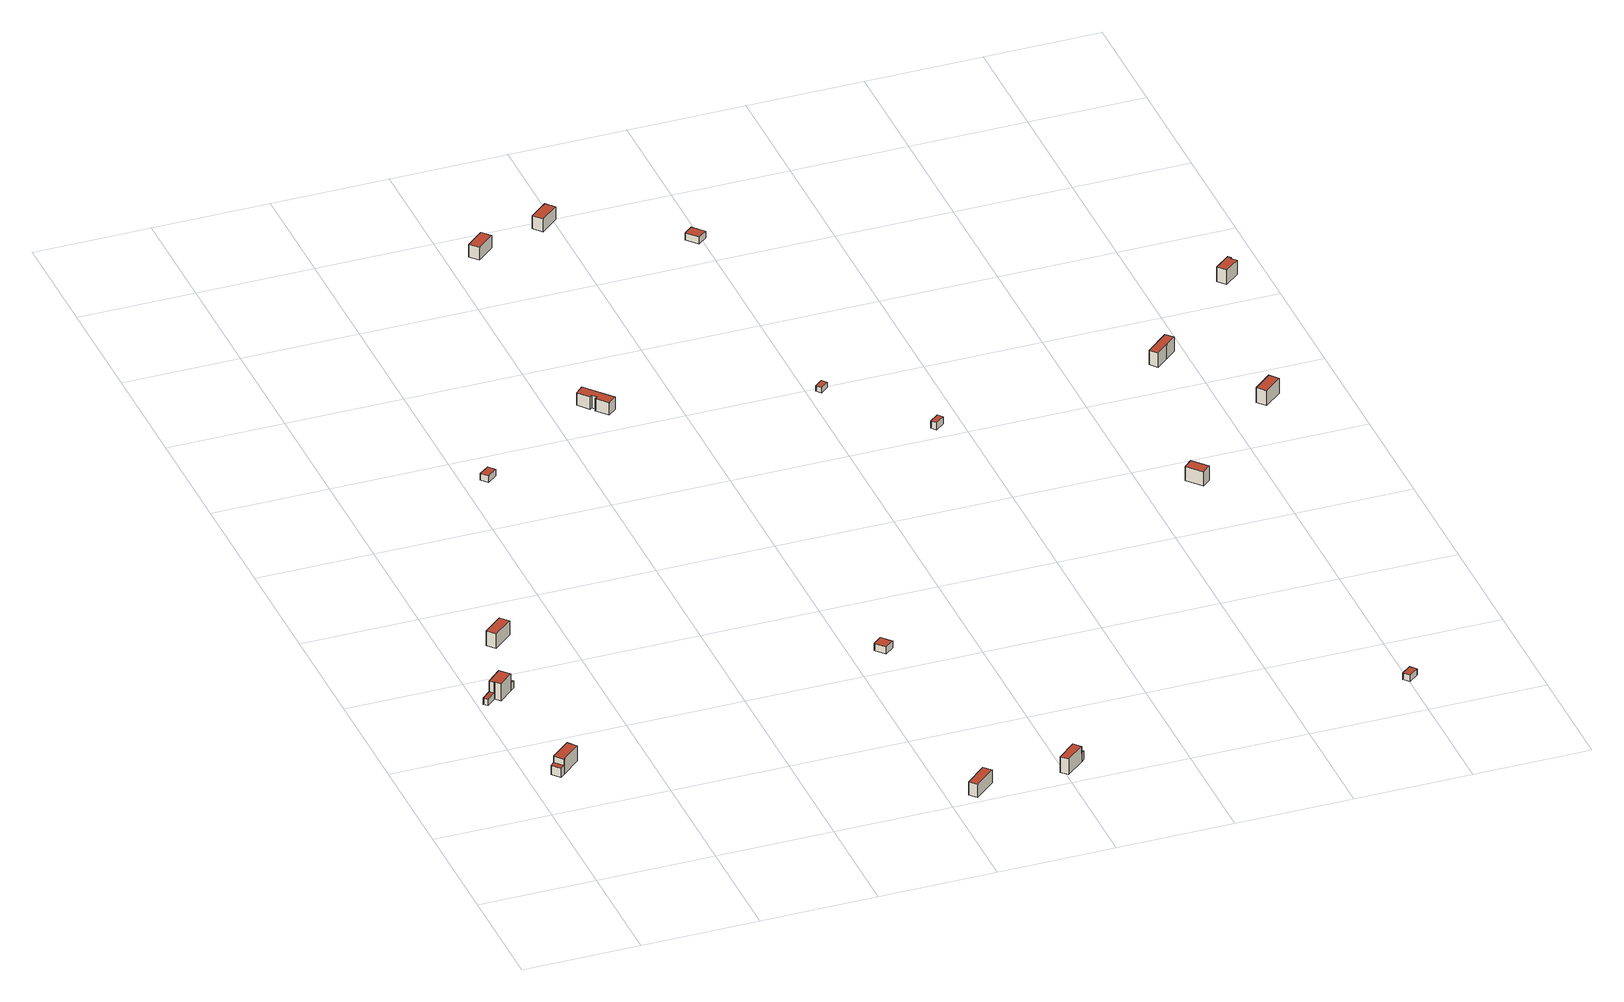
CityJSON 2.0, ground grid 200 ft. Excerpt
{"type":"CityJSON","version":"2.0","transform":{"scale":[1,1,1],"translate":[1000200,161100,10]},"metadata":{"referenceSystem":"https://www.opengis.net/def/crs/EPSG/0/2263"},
"CityObjects":{
"building1":{"type":"Building","attributes":{"name":"Bldg_2210000515","BIN":"3183820"},"geometry":[{"type":"MultiSurface","lod":"2","boundaries":[[[0,1,2,3]],[[4,5,6,7,8]],[[9,10,11,12,13,14,15]],[[3,6,5,0]],[[8,7,15,14]],[[4,8,14,13]],[[5,4,13,12]],[[1,0,12,11]],[[2,1,11,10]],[[3,2,10,9]],[[7,6,9,15]]],"semantics":{"surfaces":[{"type":"RoofSurface","BIN":"3183820"},{"type":"GroundSurface"},{"type":"WallSurface"}],"values":[0,0,1,2,2,2,2,2,2,2,2]}}]},
"building2":{"type":"Building","attributes":{"name":"Bldg_2210016254","BIN":"3183790"},"geometry":[{"type":"MultiSurface","lod":"2","boundaries":[[[16,17,18,19]],[[20,21,22,23,24,25]],[[26,27,28,29]],[[30,31,32,33,34,35,36,37,38,39]],[[27,20,25,28]],[[19,22,21,16]],[[26,29,39,38]],[[27,26,38,37]],[[21,20,37,36]],[[17,16,36,35]],[[18,17,35,34]],[[19,18,34,33]],[[23,22,33,32]],[[24,23,32,31]],[[25,24,31,30]],[[29,28,30,39]]],"semantics":{"surfaces":[{"type":"RoofSurface","BIN":"3183790"},{"type":"GroundSurface"},{"type":"WallSurface"}],"values":[0,0,0,1,2,2,2,2,2,2,2,2,2,2,2,2]}}]},
"building3":{"type":"Building","attributes":{"name":"Bldg_2210014502","BIN":"3212565"},"geometry":[{"type":"MultiSurface","lod":"2","boundaries":[[[40,41,42,43]],[[44,45,46,47]],[[40,43,47,46]],[[41,40,46,45]],[[42,41,45,44]],[[43,42,44,47]]],"semantics":{"surfaces":[{"type":"RoofSurface","BIN":"3212565"},{"type":"GroundSurface"},{"type":"WallSurface"}],"values":[0,1,2,2,2,2]}}]},
"building4":{"type":"Building","attributes":{"name":"Bldg_2511000580","BIN":"3386342"},"geometry":[{"type":"MultiSurface","lod":"2","boundaries":[[[48,49,50,51]],[[52,53,54,55]],[[48,51,55,54]],[[49,48,54,53]],[[50,49,53,52]],[[51,50,52,55]]],"semantics":{"surfaces":[{"type":"RoofSurface","BIN":"3386342"},{"type":"GroundSurface"},{"type":"WallSurface"}],"values":[0,1,2,2,2,2]}}]},
"building5":{"type":"Building","attributes":{"name":"Bldg_2210016403","BIN":"3238604"},"geometry":[{"type":"MultiSurface","lod":"2","boundaries":[[[56,57,58,59]],[[60,61,62,63]],[[56,59,63,62]],[[57,56,62,61]],[[58,57,61,60]],[[59,58,60,63]]],"semantics":{"surfaces":[{"type":"RoofSurface","BIN":"3238604"},{"type":"GroundSurface"},{"type":"WallSurface"}],"values":[0,1,2,2,2,2]}}]},
"building6":{"type":"Building","attributes":{"name":"Bldg_2511006372","BIN":"3374840"},"geometry":[{"type":"MultiSurface","lod":"2","boundaries":[[[64,65,66,67]],[[68,69,70,71]],[[64,67,71,70]],[[65,64,70,69]],[[66,65,69,68]],[[67,66,68,71]]],"semantics":{"surfaces":[{"type":"RoofSurface","BIN":"3374840"},{"type":"GroundSurface"},{"type":"WallSurface"}],"values":[0,1,2,2,2,2]}}]},
"building7":{"type":"Building","attributes":{"name":"Bldg_2210006220","BIN":"3238623"},"geometry":[{"type":"MultiSurface","lod":"2","boundaries":[[[72,73,74,75]],[[76,77,78,79]],[[80,81,82,83,84,85]],[[77,72,75,78]],[[76,79,85,84]],[[77,76,84,83]],[[73,72,83,82]],[[74,73,82,81]],[[75,74,81,80]],[[79,78,80,85]]],"semantics":{"surfaces":[{"type":"RoofSurface","BIN":"3238623"},{"type":"GroundSurface"},{"type":"WallSurface"}],"values":[0,0,1,2,2,2,2,2,2,2]}}]},
"building8":{"type":"Building","attributes":{"name":"Bldg_2210011776","BIN":"3212089"},"geometry":[{"type":"MultiSurface","lod":"2","boundaries":[[[86,87,88,89,90,91,92,93]],[[94,95,96,97,98,99,100,101]],[[86,93,101,100]],[[87,86,100,99]],[[88,87,99,98]],[[89,88,98,97]],[[90,89,97,96]],[[91,90,96,95]],[[92,91,95,94]],[[93,92,94,101]]],"semantics":{"surfaces":[{"type":"RoofSurface","BIN":"3212089"},{"type":"GroundSurface"},{"type":"WallSurface"}],"values":[0,1,2,2,2,2,2,2,2,2]}}]},
"building9":{"type":"Building","attributes":{"name":"Bldg_2210022640","BIN":"3212183"},"geometry":[{"type":"MultiSurface","lod":"2","boundaries":[[[102,103,104,105]],[[106,107,108,109]],[[104,103,109,108]],[[105,104,108,107]],[[102,105,107,106]],[[103,102,106,109]]],"semantics":{"surfaces":[{"type":"RoofSurface","BIN":"3212183"},{"type":"GroundSurface"},{"type":"WallSurface"}],"values":[0,1,2,2,2,2]}}]},
"building10":{"type":"Building","attributes":{"name":"Bldg_2210011394","BIN":"3212216"},"geometry":[{"type":"MultiSurface","lod":"2","boundaries":[[[110,111,112,113]],[[114,115,116,117]],[[112,111,117,116]],[[113,112,116,115]],[[110,113,115,114]],[[111,110,114,117]]],"semantics":{"surfaces":[{"type":"RoofSurface","BIN":"3212216"},{"type":"GroundSurface"},{"type":"WallSurface"}],"values":[0,1,2,2,2,2]}}]},
"building11":{"type":"Building","attributes":{"name":"Bldg_2511019241","BIN":"3404432"},"geometry":[{"type":"MultiSurface","lod":"2","boundaries":[[[118,119,120,121]],[[122,123,124,125]],[[118,121,125,124]],[[119,118,124,123]],[[120,119,123,122]],[[121,120,122,125]]],"semantics":{"surfaces":[{"type":"RoofSurface","BIN":"3404432"},{"type":"GroundSurface"},{"type":"WallSurface"}],"values":[0,1,2,2,2,2]}}]},
"building12":{"type":"Building","attributes":{"name":"Bldg_2511010330","BIN":"3404430"},"geometry":[{"type":"MultiSurface","lod":"2","boundaries":[[[126,127,128,129]],[[130,131,132,133]],[[126,129,133,132]],[[127,126,132,131]],[[128,127,131,130]],[[129,128,130,133]]],"semantics":{"surfaces":[{"type":"RoofSurface","BIN":"3404430"},{"type":"GroundSurface"},{"type":"WallSurface"}],"values":[0,1,2,2,2,2]}}]},
"building13":{"type":"Building","attributes":{"name":"Bldg_2511016985","BIN":"3374815"},"geometry":[{"type":"MultiSurface","lod":"2","boundaries":[[[134,135,136,137]],[[138,139,140,141]],[[134,137,141,140]],[[135,134,140,139]],[[136,135,139,138]],[[137,136,138,141]]],"semantics":{"surfaces":[{"type":"RoofSurface","BIN":"3374815"},{"type":"GroundSurface"},{"type":"WallSurface"}],"values":[0,1,2,2,2,2]}}]},
"building14":{"type":"Building","attributes":{"name":"Bldg_2511011022","BIN":"3412751"},"geometry":[{"type":"MultiSurface","lod":"2","boundaries":[[[142,143,144,145]],[[146,147,148,149]],[[142,145,149,148]],[[143,142,148,147]],[[144,143,147,146]],[[145,144,146,149]]],"semantics":{"surfaces":[{"type":"RoofSurface","BIN":"3412751"},{"type":"GroundSurface"},{"type":"WallSurface"}],"values":[0,1,2,2,2,2]}}]},
"building15":{"type":"Building","attributes":{"name":"Bldg_2210015624","BIN":"3238780"},"geometry":[{"type":"MultiSurface","lod":"2","boundaries":[[[150,151,152,153]],[[154,155,156,157]],[[150,153,157,156]],[[151,150,156,155]],[[152,151,155,154]],[[153,152,154,157]]],"semantics":{"surfaces":[{"type":"RoofSurface","BIN":"3238780"},{"type":"GroundSurface"},{"type":"WallSurface"}],"values":[0,1,2,2,2,2]}}]},
"building16":{"type":"Building","attributes":{"name":"Bldg_2210017288","BIN":"3212815"},"geometry":[{"type":"MultiSurface","lod":"2","boundaries":[[[158,159,160,161,162]],[[163,164,165,166,167]],[[162,161,167,166]],[[158,162,166,165]],[[159,158,165,164]],[[160,159,164,163]],[[161,160,163,167]]],"semantics":{"surfaces":[{"type":"RoofSurface","BIN":"3212815"},{"type":"GroundSurface"},{"type":"WallSurface"}],"values":[0,1,2,2,2,2,2]}}]},
"building17":{"type":"Building","attributes":{"name":"Bldg_2210019331","BIN":"3238849"},"geometry":[{"type":"MultiSurface","lod":"2","boundaries":[[[168,169,170,171]],[[172,173,174,175]],[[168,171,175,174]],[[169,168,174,173]],[[170,169,173,172]],[[171,170,172,175]]],"semantics":{"surfaces":[{"type":"RoofSurface","BIN":"3238849"},{"type":"GroundSurface"},{"type":"WallSurface"}],"values":[0,1,2,2,2,2]}}]},
"building18":{"type":"Building","attributes":{"name":"Bldg_2210022514","BIN":"3212865"},"geometry":[{"type":"MultiSurface","lod":"2","boundaries":[[[176,177,178,179,180,181]],[[182,183,184,185,186,187]],[[180,179,187,186]],[[181,180,186,185]],[[176,181,185,184]],[[177,176,184,183]],[[178,177,183,182]],[[179,178,182,187]]],"semantics":{"surfaces":[{"type":"RoofSurface","BIN":"3212865"},{"type":"GroundSurface"},{"type":"WallSurface"}],"values":[0,1,2,2,2,2,2,2]}}]}
},
"vertices":[
[46,314,20],[39,307,20],[51,293,20],[58,299,20],[79,342,32],[46,314,32],[58,299,32],[60,301,32],[91,328,32],[58,299,3],[51,293,3],[39,307,3],[46,314,3],[79,342,3],[91,328,3],[60,301,3],
[24,545,16],[9,531,16],[15,525,16],[30,538,16],[49,568,36],[24,545,36],[30,538,36],[31,539,36],[39,530,36],[63,552,36],[56,574,18],[49,568,18],[63,552,18],[70,558,18],[63,552,4],[39,530,4],[31,539,4],[30,538,4],[15,525,4],[9,531,4],[24,545,4],[49,568,4],[56,574,4],[70,558,4],
[106,718,30],[73,690,30],[85,676,30],[118,704,30],[85,676,3],[73,690,3],[106,718,3],[118,704,3],
[246,1144,20],[228,1131,20],[238,1119,20],[255,1133,20],[238,1119,8],[228,1131,8],[246,1144,8],[255,1133,8],
[670,52,28],[634,20,28],[645,8,28],[681,39,28],[645,8,4],[634,20,4],[670,52,4],[681,39,4],
[669,455,18],[655,472,18],[640,459,18],[654,443,18],[640,459,5],[655,472,5],[669,455,5],[654,443,5],
[825,61,31],[793,33,31],[803,22,31],[835,49,31],[831,66,18],[825,61,18],[835,49,18],[841,54,18],[835,49,2],[803,22,2],[793,33,2],[825,61,2],[831,66,2],[841,54,2],
[460,1293,30],[446,1280,30],[462,1261,30],[466,1264,30],[472,1257,30],[468,1254,30],[484,1235,30],[499,1247,30],[484,1235,7],[468,1254,7],[472,1257,7],[466,1264,7],[462,1261,7],[446,1280,7],[460,1293,7],[499,1247,7],
[465,1762,32],[435,1735,32],[448,1721,32],[478,1747,32],[465,1762,9],[478,1747,9],[448,1721,9],[435,1735,9],
[588,1802,33],[557,1776,33],[570,1761,33],[601,1787,33],[588,1802,9],[601,1787,9],[570,1761,9],[557,1776,9],
[826,1196,18],[813,1184,18],[820,1176,18],[833,1187,18],[820,1176,8],[813,1184,8],[826,1196,8],[833,1187,8],
[962,1037,19],[947,1025,19],[954,1017,19],[969,1029,19],[954,1017,5],[947,1025,5],[962,1037,5],[969,1029,5],
[787,1675,21],[772,1663,21],[789,1644,21],[804,1656,21],[789,1644,8],[772,1663,8],[787,1675,8],[804,1656,8],
[1409,108,13],[1393,95,13],[1402,85,13],[1418,98,13],[1402,85,1],[1393,95,1],[1409,108,1],[1418,98,1],
[1284,757,31],[1270,745,31],[1292,720,31],[1306,732,31],[1292,720,4],[1270,745,4],[1284,757,4],[1306,732,4],
[1372,1109,32],[1333,1075,32],[1344,1063,32],[1365,1081,32],[1383,1097,32],[1344,1063,5],[1333,1075,5],[1372,1109,5],[1383,1097,5],[1365,1081,5],
[1484,941,33],[1453,914,33],[1465,900,33],[1496,926,33],[1465,900,5],[1453,914,5],[1484,941,5],[1496,926,5],
[1545,1288,29],[1518,1266,29],[1530,1252,29],[1555,1273,29],[1547,1281,29],[1549,1283,29],[1530,1252,2],[1518,1266,2],[1545,1288,2],[1549,1283,2],[1547,1281,2],[1555,1273,2]
]}
